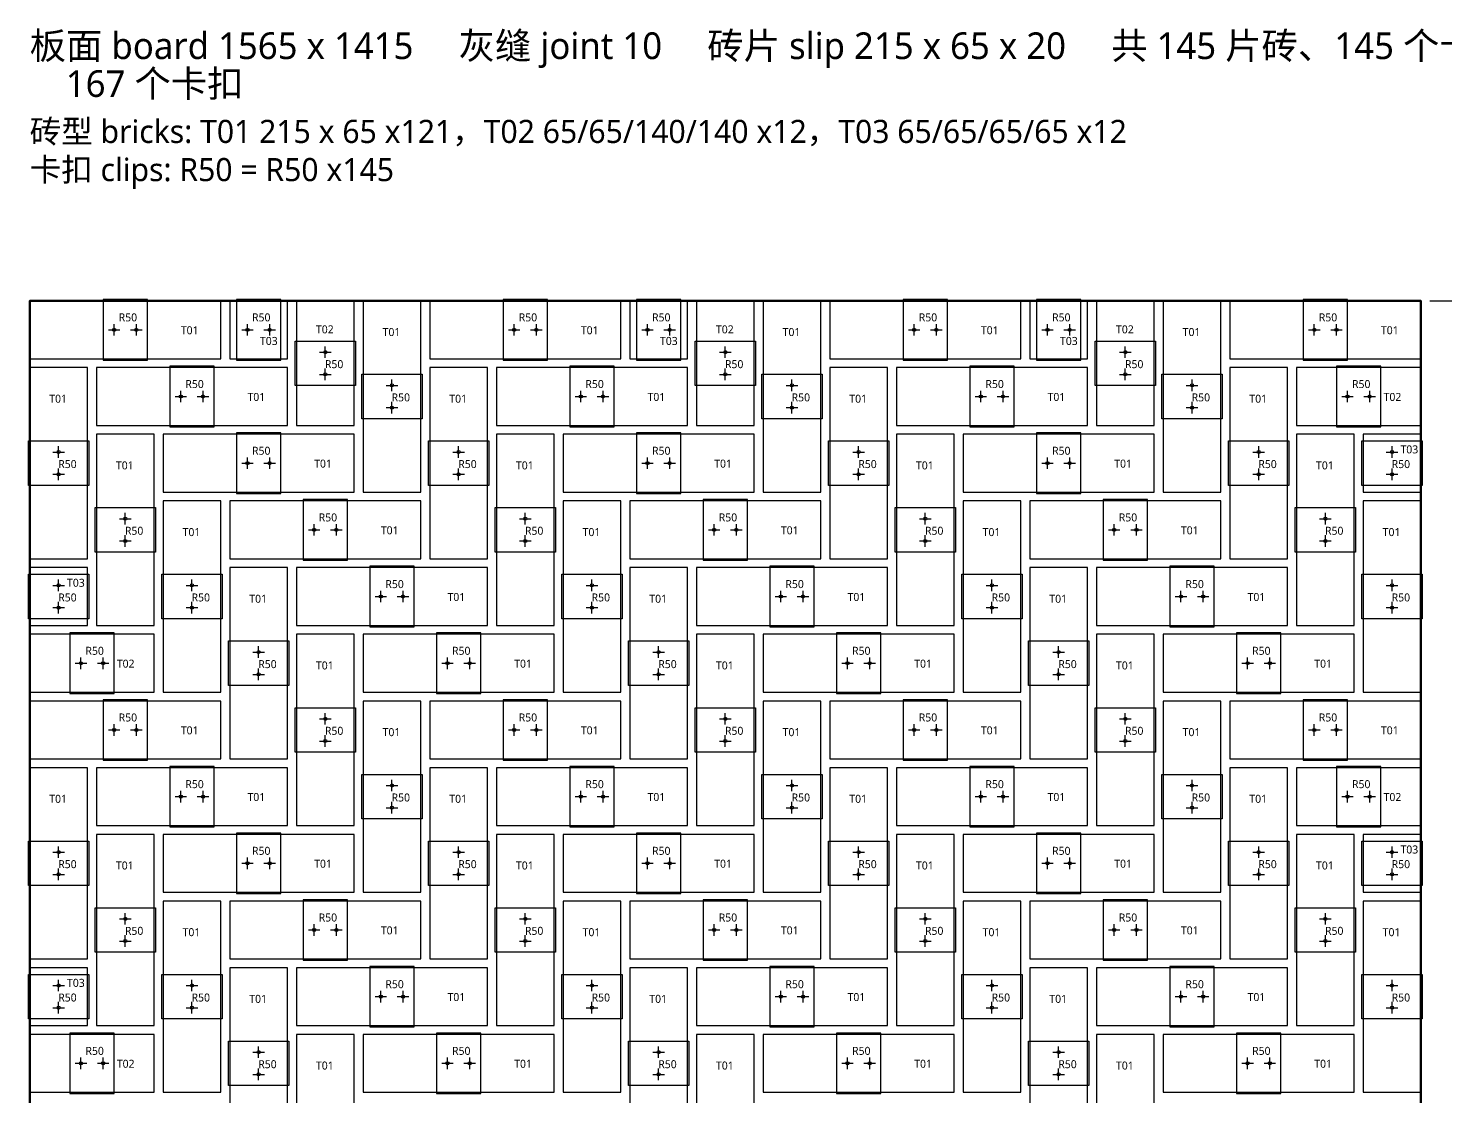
# Model space of a CAD drawing. Header units: millimetres. Extents: x -190 to 7814, y -8952 to 208.
# Drawn here: x 2571 to 4165, y -5620 to -4418 of the extents above; entities that cross this region are included whole.
import ezdxf
from ezdxf.enums import TextEntityAlignment as Align

# ---------------------------------------------------------------- set-up
doc = ezdxf.new("R2010")
doc.units = ezdxf.units.MM
for name, color, linetype in [('BOARD', 7, 'Continuous'), ('DIM', 8, 'Continuous'), ('P5_CLIP', 5, 'Continuous'), ('P5_HOLE', 1, 'Continuous'), ('P5_SLIP', 7, 'Continuous'), ('P5_TXT_B', 7, 'Continuous'), ('P5_TXT_C', 5, 'Continuous'), ('TITLE', 7, 'Continuous')]:
    doc.layers.add(name, color=color, linetype=linetype)
doc.styles.add('CN', font='msyh.ttc')
doc.dimstyles.new('MM', dxfattribs={"dimtxt": 34, "dimasz": 20, "dimexe": 12, "dimexo": 10, "dimgap": 8, "dimtad": 1, "dimdec": 1, "dimdsep": 46, "dimtxsty": 'CN', "dimcen": 2.5, "dimazin": 3, "dimtfac": 1, "dimtmove": 0, "dimatfit": 3})

msp = doc.modelspace()

# ---------------------------------------------------------------- linework, layer by layer
at = {"layer": 'BOARD', "lineweight": 50}
msp.add_lwpolyline([(2572.5, -6139.5), (4137.5, -6139.5), (4137.5, -4724.5), (2572.5, -4724.5)], close=True, dxfattribs=at)
at = {"layer": 'P5_CLIP'}
for points in [[(2655, -4791), (2705, -4791), (2705, -4723), (2655, -4723)], [(2805, -4791), (2855, -4791), (2855, -4723), (2805, -4723)], [(3105, -4791), (3155, -4791), (3155, -4723), (3105, -4723)], [(3255, -4791), (3305, -4791), (3305, -4723), (3255, -4723)], [(3555, -4791), (3605, -4791), (3605, -4723), (3555, -4723)], [(3705, -4791), (3755, -4791), (3755, -4723), (3705, -4723)], [(4005, -4791), (4055, -4791), (4055, -4723), (4005, -4723)], [(2871, -4819.62), (2871, -4769.62), (2939, -4769.62), (2939, -4819.62)], [(3321, -4819.62), (3321, -4769.62), (3389, -4769.62), (3389, -4819.62)], [(3771, -4819.62), (3771, -4769.62), (3839, -4769.62), (3839, -4819.62)], [(2730, -4866), (2780, -4866), (2780, -4798), (2730, -4798)], [(3180, -4866), (3230, -4866), (3230, -4798), (3180, -4798)], [(3630, -4866), (3680, -4866), (3680, -4798), (3630, -4798)], [(4042.38, -4866), (4092.38, -4866), (4092.38, -4798), (4042.38, -4798)], [(2946, -4857), (2946, -4807), (3014, -4807), (3014, -4857)], [(3396, -4857), (3396, -4807), (3464, -4807), (3464, -4857)], [(3846, -4857), (3846, -4807), (3914, -4807), (3914, -4857)], [(2805, -4941), (2855, -4941), (2855, -4873), (2805, -4873)], [(3255, -4941), (3305, -4941), (3305, -4873), (3255, -4873)], [(3705, -4941), (3755, -4941), (3755, -4873), (3705, -4873)], [(2571, -4932), (2571, -4882), (2639, -4882), (2639, -4932)], [(3021, -4932), (3021, -4882), (3089, -4882), (3089, -4932)], [(3471, -4932), (3471, -4882), (3539, -4882), (3539, -4932)], [(3921, -4932), (3921, -4882), (3989, -4882), (3989, -4932)], [(4071, -4932), (4071, -4882), (4139, -4882), (4139, -4932)], [(2646, -5007), (2646, -4957), (2714, -4957), (2714, -5007)], [(2880, -5016), (2930, -5016), (2930, -4948), (2880, -4948)], [(3096, -5007), (3096, -4957), (3164, -4957), (3164, -5007)], [(3330, -5016), (3380, -5016), (3380, -4948), (3330, -4948)], [(3546, -5007), (3546, -4957), (3614, -4957), (3614, -5007)], [(3780, -5016), (3830, -5016), (3830, -4948), (3780, -4948)], [(3996, -5007), (3996, -4957), (4064, -4957), (4064, -5007)], [(2571, -5082), (2571, -5032), (2639, -5032), (2639, -5082)], [(2721, -5082), (2721, -5032), (2789, -5032), (2789, -5082)], [(2955, -5091), (3005, -5091), (3005, -5023), (2955, -5023)], [(3171, -5082), (3171, -5032), (3239, -5032), (3239, -5082)], [(3405, -5091), (3455, -5091), (3455, -5023), (3405, -5023)], [(3621, -5082), (3621, -5032), (3689, -5032), (3689, -5082)], [(3855, -5091), (3905, -5091), (3905, -5023), (3855, -5023)], [(4071, -5082), (4071, -5032), (4139, -5032), (4139, -5082)], [(2617.62, -5166), (2667.62, -5166), (2667.62, -5098), (2617.62, -5098)], [(3030, -5166), (3080, -5166), (3080, -5098), (3030, -5098)], [(3480, -5166), (3530, -5166), (3530, -5098), (3480, -5098)], [(3930, -5166), (3980, -5166), (3980, -5098), (3930, -5098)], [(2796, -5157), (2796, -5107), (2864, -5107), (2864, -5157)], [(3246, -5157), (3246, -5107), (3314, -5107), (3314, -5157)], [(3696, -5157), (3696, -5107), (3764, -5107), (3764, -5157)], [(2655, -5241), (2705, -5241), (2705, -5173), (2655, -5173)], [(3105, -5241), (3155, -5241), (3155, -5173), (3105, -5173)], [(3555, -5241), (3605, -5241), (3605, -5173), (3555, -5173)], [(4005, -5241), (4055, -5241), (4055, -5173), (4005, -5173)], [(2871, -5232), (2871, -5182), (2939, -5182), (2939, -5232)], [(3321, -5232), (3321, -5182), (3389, -5182), (3389, -5232)], [(3771, -5232), (3771, -5182), (3839, -5182), (3839, -5232)], [(2730, -5316), (2780, -5316), (2780, -5248), (2730, -5248)], [(2946, -5307), (2946, -5257), (3014, -5257), (3014, -5307)], [(3180, -5316), (3230, -5316), (3230, -5248), (3180, -5248)], [(3396, -5307), (3396, -5257), (3464, -5257), (3464, -5307)], [(3630, -5316), (3680, -5316), (3680, -5248), (3630, -5248)], [(3846, -5307), (3846, -5257), (3914, -5257), (3914, -5307)], [(4042.38, -5316), (4092.38, -5316), (4092.38, -5248), (4042.38, -5248)], [(2805, -5391), (2855, -5391), (2855, -5323), (2805, -5323)], [(3255, -5391), (3305, -5391), (3305, -5323), (3255, -5323)], [(3705, -5391), (3755, -5391), (3755, -5323), (3705, -5323)], [(2571, -5382), (2571, -5332), (2639, -5332), (2639, -5382)], [(3021, -5382), (3021, -5332), (3089, -5332), (3089, -5382)], [(3471, -5382), (3471, -5332), (3539, -5332), (3539, -5382)], [(3921, -5382), (3921, -5332), (3989, -5332), (3989, -5382)], [(4071, -5382), (4071, -5332), (4139, -5332), (4139, -5382)], [(2880, -5466), (2930, -5466), (2930, -5398), (2880, -5398)], [(3330, -5466), (3380, -5466), (3380, -5398), (3330, -5398)], [(3780, -5466), (3830, -5466), (3830, -5398), (3780, -5398)], [(2646, -5457), (2646, -5407), (2714, -5407), (2714, -5457)], [(3096, -5457), (3096, -5407), (3164, -5407), (3164, -5457)], [(3546, -5457), (3546, -5407), (3614, -5407), (3614, -5457)], [(3996, -5457), (3996, -5407), (4064, -5407), (4064, -5457)], [(2571, -5532), (2571, -5482), (2639, -5482), (2639, -5532)], [(2721, -5532), (2721, -5482), (2789, -5482), (2789, -5532)], [(2955, -5541), (3005, -5541), (3005, -5473), (2955, -5473)], [(3171, -5532), (3171, -5482), (3239, -5482), (3239, -5532)], [(3405, -5541), (3455, -5541), (3455, -5473), (3405, -5473)], [(3621, -5532), (3621, -5482), (3689, -5482), (3689, -5532)], [(3855, -5541), (3905, -5541), (3905, -5473), (3855, -5473)], [(4071, -5532), (4071, -5482), (4139, -5482), (4139, -5532)], [(2617.62, -5616), (2667.62, -5616), (2667.62, -5548), (2617.62, -5548)], [(3030, -5616), (3080, -5616), (3080, -5548), (3030, -5548)], [(3480, -5616), (3530, -5616), (3530, -5548), (3480, -5548)], [(3930, -5616), (3980, -5616), (3980, -5548), (3930, -5548)], [(2796, -5607), (2796, -5557), (2864, -5557), (2864, -5607)], [(3246, -5607), (3246, -5557), (3314, -5557), (3314, -5607)], [(3696, -5607), (3696, -5557), (3764, -5557), (3764, -5607)]]:
    msp.add_lwpolyline(points, close=True, dxfattribs=at)
at = {"layer": 'P5_HOLE'}
for p, q in [((2667.5, -4763.5), (2667.5, -4750.5)), ((2692.5, -4763.5), (2692.5, -4750.5)), ((2817.5, -4763.5), (2817.5, -4750.5)), ((2842.5, -4763.5), (2842.5, -4750.5)), ((3117.5, -4763.5), (3117.5, -4750.5)), ((3142.5, -4763.5), (3142.5, -4750.5)), ((3267.5, -4763.5), (3267.5, -4750.5)), ((3292.5, -4763.5), (3292.5, -4750.5)), ((3567.5, -4763.5), (3567.5, -4750.5)), ((3592.5, -4763.5), (3592.5, -4750.5)), ((3717.5, -4763.5), (3717.5, -4750.5)), ((3742.5, -4763.5), (3742.5, -4750.5)), ((4017.5, -4763.5), (4017.5, -4750.5)), ((4042.5, -4763.5), (4042.5, -4750.5)), ((2661, -4757), (2674, -4757)), ((2686, -4757), (2699, -4757)), ((2811, -4757), (2824, -4757)), ((2836, -4757), (2849, -4757)), ((3111, -4757), (3124, -4757)), ((3136, -4757), (3149, -4757)), ((3261, -4757), (3274, -4757)), ((3286, -4757), (3299, -4757)), ((3561, -4757), (3574, -4757)), ((3586, -4757), (3599, -4757)), ((3711, -4757), (3724, -4757)), ((3736, -4757), (3749, -4757)), ((4011, -4757), (4024, -4757)), ((4036, -4757), (4049, -4757)), ((2898.5, -4782.12), (2911.5, -4782.12)), ((2905, -4788.62), (2905, -4775.62)), ((3348.5, -4782.12), (3361.5, -4782.12)), ((3355, -4788.62), (3355, -4775.62)), ((3798.5, -4782.12), (3811.5, -4782.12)), ((3805, -4788.62), (3805, -4775.62)), ((2898.5, -4807.12), (2911.5, -4807.12)), ((2905, -4813.62), (2905, -4800.62)), ((2980, -4826), (2980, -4813)), ((3348.5, -4807.12), (3361.5, -4807.12)), ((3355, -4813.62), (3355, -4800.62)), ((3430, -4826), (3430, -4813)), ((3798.5, -4807.12), (3811.5, -4807.12)), ((3805, -4813.62), (3805, -4800.62)), ((3880, -4826), (3880, -4813)), ((2742.5, -4838.5), (2742.5, -4825.5)), ((2767.5, -4838.5), (2767.5, -4825.5)), ((2973.5, -4819.5), (2986.5, -4819.5)), ((3192.5, -4838.5), (3192.5, -4825.5)), ((3217.5, -4838.5), (3217.5, -4825.5)), ((3423.5, -4819.5), (3436.5, -4819.5)), ((3642.5, -4838.5), (3642.5, -4825.5)), ((3667.5, -4838.5), (3667.5, -4825.5)), ((3873.5, -4819.5), (3886.5, -4819.5)), ((4054.88, -4838.5), (4054.88, -4825.5)), ((4079.88, -4838.5), (4079.88, -4825.5)), ((2736, -4832), (2749, -4832)), ((2761, -4832), (2774, -4832)), ((2973.5, -4844.5), (2986.5, -4844.5)), ((2980, -4851), (2980, -4838)), ((3186, -4832), (3199, -4832)), ((3211, -4832), (3224, -4832)), ((3423.5, -4844.5), (3436.5, -4844.5)), ((3430, -4851), (3430, -4838)), ((3636, -4832), (3649, -4832)), ((3661, -4832), (3674, -4832)), ((3873.5, -4844.5), (3886.5, -4844.5)), ((3880, -4851), (3880, -4838)), ((4048.38, -4832), (4061.38, -4832)), ((4073.38, -4832), (4086.38, -4832)), ((2598.5, -4894.5), (2611.5, -4894.5)), ((2605, -4901), (2605, -4888)), ((3048.5, -4894.5), (3061.5, -4894.5)), ((3055, -4901), (3055, -4888)), ((3498.5, -4894.5), (3511.5, -4894.5)), ((3505, -4901), (3505, -4888)), ((3948.5, -4894.5), (3961.5, -4894.5)), ((3955, -4901), (3955, -4888)), ((4098.5, -4894.5), (4111.5, -4894.5)), ((4105, -4901), (4105, -4888)), ((2811, -4907), (2824, -4907)), ((2817.5, -4913.5), (2817.5, -4900.5)), ((2836, -4907), (2849, -4907)), ((2842.5, -4913.5), (2842.5, -4900.5)), ((3261, -4907), (3274, -4907)), ((3267.5, -4913.5), (3267.5, -4900.5)), ((3286, -4907), (3299, -4907)), ((3292.5, -4913.5), (3292.5, -4900.5)), ((3711, -4907), (3724, -4907)), ((3717.5, -4913.5), (3717.5, -4900.5)), ((3736, -4907), (3749, -4907)), ((3742.5, -4913.5), (3742.5, -4900.5)), ((2598.5, -4919.5), (2611.5, -4919.5)), ((2605, -4926), (2605, -4913)), ((3048.5, -4919.5), (3061.5, -4919.5)), ((3055, -4926), (3055, -4913)), ((3498.5, -4919.5), (3511.5, -4919.5)), ((3505, -4926), (3505, -4913)), ((3948.5, -4919.5), (3961.5, -4919.5)), ((3955, -4926), (3955, -4913)), ((4098.5, -4919.5), (4111.5, -4919.5)), ((4105, -4926), (4105, -4913)), ((2673.5, -4969.5), (2686.5, -4969.5)), ((2680, -4976), (2680, -4963)), ((3123.5, -4969.5), (3136.5, -4969.5)), ((3130, -4976), (3130, -4963)), ((3573.5, -4969.5), (3586.5, -4969.5)), ((3580, -4976), (3580, -4963)), ((4023.5, -4969.5), (4036.5, -4969.5)), ((4030, -4976), (4030, -4963)), ((2680, -5001), (2680, -4988)), ((2886, -4982), (2899, -4982)), ((2892.5, -4988.5), (2892.5, -4975.5)), ((2911, -4982), (2924, -4982)), ((2917.5, -4988.5), (2917.5, -4975.5)), ((3130, -5001), (3130, -4988)), ((3336, -4982), (3349, -4982)), ((3342.5, -4988.5), (3342.5, -4975.5)), ((3361, -4982), (3374, -4982)), ((3367.5, -4988.5), (3367.5, -4975.5)), ((3580, -5001), (3580, -4988)), ((3786, -4982), (3799, -4982)), ((3792.5, -4988.5), (3792.5, -4975.5)), ((3811, -4982), (3824, -4982)), ((3817.5, -4988.5), (3817.5, -4975.5)), ((4030, -5001), (4030, -4988)), ((2673.5, -4994.5), (2686.5, -4994.5)), ((3123.5, -4994.5), (3136.5, -4994.5)), ((3573.5, -4994.5), (3586.5, -4994.5)), ((4023.5, -4994.5), (4036.5, -4994.5)), ((2605, -5051), (2605, -5038)), ((2755, -5051), (2755, -5038)), ((3205, -5051), (3205, -5038)), ((3655, -5051), (3655, -5038)), ((4105, -5051), (4105, -5038)), ((2598.5, -5044.5), (2611.5, -5044.5)), ((2748.5, -5044.5), (2761.5, -5044.5)), ((2967.5, -5063.5), (2967.5, -5050.5)), ((2992.5, -5063.5), (2992.5, -5050.5)), ((3198.5, -5044.5), (3211.5, -5044.5)), ((3417.5, -5063.5), (3417.5, -5050.5)), ((3442.5, -5063.5), (3442.5, -5050.5)), ((3648.5, -5044.5), (3661.5, -5044.5)), ((3867.5, -5063.5), (3867.5, -5050.5)), ((3892.5, -5063.5), (3892.5, -5050.5)), ((4098.5, -5044.5), (4111.5, -5044.5)), ((2598.5, -5069.5), (2611.5, -5069.5)), ((2605, -5076), (2605, -5063)), ((2748.5, -5069.5), (2761.5, -5069.5)), ((2755, -5076), (2755, -5063)), ((2961, -5057), (2974, -5057)), ((2986, -5057), (2999, -5057)), ((3198.5, -5069.5), (3211.5, -5069.5)), ((3205, -5076), (3205, -5063)), ((3411, -5057), (3424, -5057)), ((3436, -5057), (3449, -5057)), ((3648.5, -5069.5), (3661.5, -5069.5)), ((3655, -5076), (3655, -5063)), ((3861, -5057), (3874, -5057)), ((3886, -5057), (3899, -5057)), ((4098.5, -5069.5), (4111.5, -5069.5)), ((4105, -5076), (4105, -5063)), ((2830, -5126), (2830, -5113)), ((3280, -5126), (3280, -5113)), ((3730, -5126), (3730, -5113)), ((2623.62, -5132), (2636.62, -5132)), ((2630.12, -5138.5), (2630.12, -5125.5)), ((2648.62, -5132), (2661.62, -5132)), ((2655.12, -5138.5), (2655.12, -5125.5)), ((2823.5, -5119.5), (2836.5, -5119.5)), ((3036, -5132), (3049, -5132)), ((3042.5, -5138.5), (3042.5, -5125.5)), ((3061, -5132), (3074, -5132)), ((3067.5, -5138.5), (3067.5, -5125.5)), ((3273.5, -5119.5), (3286.5, -5119.5)), ((3486, -5132), (3499, -5132)), ((3492.5, -5138.5), (3492.5, -5125.5)), ((3511, -5132), (3524, -5132)), ((3517.5, -5138.5), (3517.5, -5125.5)), ((3723.5, -5119.5), (3736.5, -5119.5)), ((3936, -5132), (3949, -5132)), ((3942.5, -5138.5), (3942.5, -5125.5)), ((3961, -5132), (3974, -5132)), ((3967.5, -5138.5), (3967.5, -5125.5)), ((2823.5, -5144.5), (2836.5, -5144.5)), ((2830, -5151), (2830, -5138)), ((3273.5, -5144.5), (3286.5, -5144.5)), ((3280, -5151), (3280, -5138)), ((3723.5, -5144.5), (3736.5, -5144.5)), ((3730, -5151), (3730, -5138)), ((2898.5, -5194.5), (2911.5, -5194.5)), ((2905, -5201), (2905, -5188)), ((3348.5, -5194.5), (3361.5, -5194.5)), ((3355, -5201), (3355, -5188)), ((3798.5, -5194.5), (3811.5, -5194.5)), ((3805, -5201), (3805, -5188)), ((2661, -5207), (2674, -5207)), ((2667.5, -5213.5), (2667.5, -5200.5)), ((2686, -5207), (2699, -5207)), ((2692.5, -5213.5), (2692.5, -5200.5)), ((2905, -5226), (2905, -5213)), ((3111, -5207), (3124, -5207)), ((3117.5, -5213.5), (3117.5, -5200.5)), ((3136, -5207), (3149, -5207)), ((3142.5, -5213.5), (3142.5, -5200.5)), ((3355, -5226), (3355, -5213)), ((3561, -5207), (3574, -5207)), ((3567.5, -5213.5), (3567.5, -5200.5)), ((3586, -5207), (3599, -5207)), ((3592.5, -5213.5), (3592.5, -5200.5)), ((3805, -5226), (3805, -5213)), ((4011, -5207), (4024, -5207)), ((4017.5, -5213.5), (4017.5, -5200.5)), ((4036, -5207), (4049, -5207)), ((4042.5, -5213.5), (4042.5, -5200.5)), ((2898.5, -5219.5), (2911.5, -5219.5)), ((3348.5, -5219.5), (3361.5, -5219.5)), ((3798.5, -5219.5), (3811.5, -5219.5)), ((2742.5, -5288.5), (2742.5, -5275.5)), ((2767.5, -5288.5), (2767.5, -5275.5)), ((2973.5, -5269.5), (2986.5, -5269.5)), ((2980, -5276), (2980, -5263)), ((3192.5, -5288.5), (3192.5, -5275.5)), ((3217.5, -5288.5), (3217.5, -5275.5)), ((3423.5, -5269.5), (3436.5, -5269.5)), ((3430, -5276), (3430, -5263)), ((3642.5, -5288.5), (3642.5, -5275.5)), ((3667.5, -5288.5), (3667.5, -5275.5)), ((3873.5, -5269.5), (3886.5, -5269.5)), ((3880, -5276), (3880, -5263)), ((4054.88, -5288.5), (4054.88, -5275.5)), ((4079.88, -5288.5), (4079.88, -5275.5)), ((2736, -5282), (2749, -5282)), ((2761, -5282), (2774, -5282)), ((2980, -5301), (2980, -5288)), ((3186, -5282), (3199, -5282)), ((3211, -5282), (3224, -5282)), ((3430, -5301), (3430, -5288)), ((3636, -5282), (3649, -5282)), ((3661, -5282), (3674, -5282)), ((3880, -5301), (3880, -5288)), ((4048.38, -5282), (4061.38, -5282)), ((4073.38, -5282), (4086.38, -5282)), ((2973.5, -5294.5), (2986.5, -5294.5)), ((3423.5, -5294.5), (3436.5, -5294.5)), ((3873.5, -5294.5), (3886.5, -5294.5)), ((2605, -5351), (2605, -5338)), ((3055, -5351), (3055, -5338)), ((3505, -5351), (3505, -5338)), ((3955, -5351), (3955, -5338)), ((4105, -5351), (4105, -5338)), ((2598.5, -5344.5), (2611.5, -5344.5)), ((2817.5, -5363.5), (2817.5, -5350.5)), ((2842.5, -5363.5), (2842.5, -5350.5)), ((3048.5, -5344.5), (3061.5, -5344.5)), ((3267.5, -5363.5), (3267.5, -5350.5)), ((3292.5, -5363.5), (3292.5, -5350.5)), ((3498.5, -5344.5), (3511.5, -5344.5)), ((3717.5, -5363.5), (3717.5, -5350.5)), ((3742.5, -5363.5), (3742.5, -5350.5)), ((3948.5, -5344.5), (3961.5, -5344.5)), ((4098.5, -5344.5), (4111.5, -5344.5)), ((2598.5, -5369.5), (2611.5, -5369.5)), ((2605, -5376), (2605, -5363)), ((2811, -5357), (2824, -5357)), ((2836, -5357), (2849, -5357)), ((3048.5, -5369.5), (3061.5, -5369.5)), ((3055, -5376), (3055, -5363)), ((3261, -5357), (3274, -5357)), ((3286, -5357), (3299, -5357)), ((3498.5, -5369.5), (3511.5, -5369.5)), ((3505, -5376), (3505, -5363)), ((3711, -5357), (3724, -5357)), ((3736, -5357), (3749, -5357)), ((3948.5, -5369.5), (3961.5, -5369.5)), ((3955, -5376), (3955, -5363)), ((4098.5, -5369.5), (4111.5, -5369.5)), ((4105, -5376), (4105, -5363)), ((2673.5, -5419.5), (2686.5, -5419.5)), ((2680, -5426), (2680, -5413)), ((3123.5, -5419.5), (3136.5, -5419.5)), ((3130, -5426), (3130, -5413)), ((3573.5, -5419.5), (3586.5, -5419.5)), ((3580, -5426), (3580, -5413)), ((4023.5, -5419.5), (4036.5, -5419.5)), ((4030, -5426), (4030, -5413)), ((2886, -5432), (2899, -5432)), ((2892.5, -5438.5), (2892.5, -5425.5)), ((2911, -5432), (2924, -5432)), ((2917.5, -5438.5), (2917.5, -5425.5)), ((3336, -5432), (3349, -5432)), ((3342.5, -5438.5), (3342.5, -5425.5)), ((3361, -5432), (3374, -5432)), ((3367.5, -5438.5), (3367.5, -5425.5)), ((3786, -5432), (3799, -5432)), ((3792.5, -5438.5), (3792.5, -5425.5)), ((3811, -5432), (3824, -5432)), ((3817.5, -5438.5), (3817.5, -5425.5)), ((2673.5, -5444.5), (2686.5, -5444.5)), ((2680, -5451), (2680, -5438)), ((3123.5, -5444.5), (3136.5, -5444.5)), ((3130, -5451), (3130, -5438)), ((3573.5, -5444.5), (3586.5, -5444.5)), ((3580, -5451), (3580, -5438)), ((4023.5, -5444.5), (4036.5, -5444.5)), ((4030, -5451), (4030, -5438)), ((2598.5, -5494.5), (2611.5, -5494.5)), ((2605, -5501), (2605, -5488)), ((2748.5, -5494.5), (2761.5, -5494.5)), ((2755, -5501), (2755, -5488)), ((3198.5, -5494.5), (3211.5, -5494.5)), ((3205, -5501), (3205, -5488)), ((3648.5, -5494.5), (3661.5, -5494.5)), ((3655, -5501), (3655, -5488)), ((4098.5, -5494.5), (4111.5, -5494.5)), ((4105, -5501), (4105, -5488)), ((2605, -5526), (2605, -5513)), ((2755, -5526), (2755, -5513)), ((2961, -5507), (2974, -5507)), ((2967.5, -5513.5), (2967.5, -5500.5)), ((2986, -5507), (2999, -5507)), ((2992.5, -5513.5), (2992.5, -5500.5)), ((3205, -5526), (3205, -5513)), ((3411, -5507), (3424, -5507)), ((3417.5, -5513.5), (3417.5, -5500.5)), ((3436, -5507), (3449, -5507)), ((3442.5, -5513.5), (3442.5, -5500.5)), ((3655, -5526), (3655, -5513)), ((3861, -5507), (3874, -5507)), ((3867.5, -5513.5), (3867.5, -5500.5)), ((3886, -5507), (3899, -5507)), ((3892.5, -5513.5), (3892.5, -5500.5)), ((4105, -5526), (4105, -5513)), ((2598.5, -5519.5), (2611.5, -5519.5)), ((2748.5, -5519.5), (2761.5, -5519.5)), ((3198.5, -5519.5), (3211.5, -5519.5)), ((3648.5, -5519.5), (3661.5, -5519.5)), ((4098.5, -5519.5), (4111.5, -5519.5)), ((2830, -5576), (2830, -5563)), ((3280, -5576), (3280, -5563)), ((3730, -5576), (3730, -5563)), ((2630.12, -5588.5), (2630.12, -5575.5)), ((2655.12, -5588.5), (2655.12, -5575.5)), ((2823.5, -5569.5), (2836.5, -5569.5)), ((3042.5, -5588.5), (3042.5, -5575.5)), ((3067.5, -5588.5), (3067.5, -5575.5)), ((3273.5, -5569.5), (3286.5, -5569.5)), ((3492.5, -5588.5), (3492.5, -5575.5)), ((3517.5, -5588.5), (3517.5, -5575.5)), ((3723.5, -5569.5), (3736.5, -5569.5)), ((3942.5, -5588.5), (3942.5, -5575.5)), ((3967.5, -5588.5), (3967.5, -5575.5)), ((2623.62, -5582), (2636.62, -5582)), ((2648.62, -5582), (2661.62, -5582)), ((2823.5, -5594.5), (2836.5, -5594.5)), ((2830, -5601), (2830, -5588)), ((3036, -5582), (3049, -5582)), ((3061, -5582), (3074, -5582)), ((3273.5, -5594.5), (3286.5, -5594.5)), ((3280, -5601), (3280, -5588)), ((3486, -5582), (3499, -5582)), ((3511, -5582), (3524, -5582)), ((3723.5, -5594.5), (3736.5, -5594.5)), ((3730, -5601), (3730, -5588)), ((3936, -5582), (3949, -5582)), ((3961, -5582), (3974, -5582))]:
    msp.add_line(p, q, dxfattribs=at)
for centre in [(2667.5, -4757), (2692.5, -4757), (2817.5, -4757), (2842.5, -4757), (3117.5, -4757), (3142.5, -4757), (3267.5, -4757), (3292.5, -4757), (3567.5, -4757), (3592.5, -4757), (3717.5, -4757), (3742.5, -4757), (4017.5, -4757), (4042.5, -4757), (2905, -4782.12), (3355, -4782.12), (3805, -4782.12), (2905, -4807.12), (3355, -4807.12), (3805, -4807.12), (2742.5, -4832), (2767.5, -4832), (2980, -4819.5), (3192.5, -4832), (3217.5, -4832), (3430, -4819.5), (3642.5, -4832), (3667.5, -4832), (3880, -4819.5), (4054.88, -4832), (4079.88, -4832), (2980, -4844.5), (3430, -4844.5), (3880, -4844.5), (2605, -4894.5), (3055, -4894.5), (3505, -4894.5), (3955, -4894.5), (4105, -4894.5), (2817.5, -4907), (2842.5, -4907), (3267.5, -4907), (3292.5, -4907), (3717.5, -4907), (3742.5, -4907), (2605, -4919.5), (3055, -4919.5), (3505, -4919.5), (3955, -4919.5), (4105, -4919.5), (2680, -4969.5), (3130, -4969.5), (3580, -4969.5), (4030, -4969.5), (2892.5, -4982), (2917.5, -4982), (3342.5, -4982), (3367.5, -4982), (3792.5, -4982), (3817.5, -4982), (2680, -4994.5), (3130, -4994.5), (3580, -4994.5), (4030, -4994.5), (2605, -5044.5), (2755, -5044.5), (3205, -5044.5), (3655, -5044.5), (4105, -5044.5), (2605, -5069.5), (2755, -5069.5), (2967.5, -5057), (2992.5, -5057), (3205, -5069.5), (3417.5, -5057), (3442.5, -5057), (3655, -5069.5), (3867.5, -5057), (3892.5, -5057), (4105, -5069.5), (2830, -5119.5), (3280, -5119.5), (3730, -5119.5), (2630.12, -5132), (2655.12, -5132), (3042.5, -5132), (3067.5, -5132), (3492.5, -5132), (3517.5, -5132), (3942.5, -5132), (3967.5, -5132), (2830, -5144.5), (3280, -5144.5), (3730, -5144.5), (2905, -5194.5), (3355, -5194.5), (3805, -5194.5), (2667.5, -5207), (2692.5, -5207), (3117.5, -5207), (3142.5, -5207), (3567.5, -5207), (3592.5, -5207), (4017.5, -5207), (4042.5, -5207), (2905, -5219.5), (3355, -5219.5), (3805, -5219.5), (2980, -5269.5), (3430, -5269.5), (3880, -5269.5), (2742.5, -5282), (2767.5, -5282), (2980, -5294.5), (3192.5, -5282), (3217.5, -5282), (3430, -5294.5), (3642.5, -5282), (3667.5, -5282), (3880, -5294.5), (4054.88, -5282), (4079.88, -5282), (2605, -5344.5), (2817.5, -5357), (2842.5, -5357), (3055, -5344.5), (3267.5, -5357), (3292.5, -5357), (3505, -5344.5), (3717.5, -5357), (3742.5, -5357), (3955, -5344.5), (4105, -5344.5), (2605, -5369.5), (3055, -5369.5), (3505, -5369.5), (3955, -5369.5), (4105, -5369.5), (2680, -5419.5), (3130, -5419.5), (3580, -5419.5), (4030, -5419.5), (2892.5, -5432), (2917.5, -5432), (3342.5, -5432), (3367.5, -5432), (3792.5, -5432), (3817.5, -5432), (2680, -5444.5), (3130, -5444.5), (3580, -5444.5), (4030, -5444.5), (2605, -5494.5), (2755, -5494.5), (3205, -5494.5), (3655, -5494.5), (4105, -5494.5), (2967.5, -5507), (2992.5, -5507), (3417.5, -5507), (3442.5, -5507), (3867.5, -5507), (3892.5, -5507), (2605, -5519.5), (2755, -5519.5), (3205, -5519.5), (3655, -5519.5), (4105, -5519.5), (2830, -5569.5), (3280, -5569.5), (3730, -5569.5), (2630.12, -5582), (2655.12, -5582), (2830, -5594.5), (3042.5, -5582), (3067.5, -5582), (3280, -5594.5), (3492.5, -5582), (3517.5, -5582), (3730, -5594.5), (3942.5, -5582), (3967.5, -5582)]:
    msp.add_circle(centre, 1.75, dxfattribs=at)
at = {"layer": 'P5_SLIP'}
for points in [[(2572.5, -4789.5), (2787.5, -4789.5), (2787.5, -4724.5), (2572.5, -4724.5)], [(2797.5, -4724.5), (2797.5, -4789.5), (2862.5, -4789.5), (2862.5, -4724.5)], [(2872.5, -4724.5), (2872.5, -4864.5), (2937.5, -4864.5), (2937.5, -4724.5)], [(2947.5, -4939.5), (3012.5, -4939.5), (3012.5, -4724.5), (2947.5, -4724.5)], [(3022.5, -4789.5), (3237.5, -4789.5), (3237.5, -4724.5), (3022.5, -4724.5)], [(3247.5, -4724.5), (3247.5, -4789.5), (3312.5, -4789.5), (3312.5, -4724.5)], [(3322.5, -4724.5), (3322.5, -4864.5), (3387.5, -4864.5), (3387.5, -4724.5)], [(3397.5, -4939.5), (3462.5, -4939.5), (3462.5, -4724.5), (3397.5, -4724.5)], [(3472.5, -4789.5), (3687.5, -4789.5), (3687.5, -4724.5), (3472.5, -4724.5)], [(3697.5, -4724.5), (3697.5, -4789.5), (3762.5, -4789.5), (3762.5, -4724.5)], [(3772.5, -4724.5), (3772.5, -4864.5), (3837.5, -4864.5), (3837.5, -4724.5)], [(3847.5, -4939.5), (3912.5, -4939.5), (3912.5, -4724.5), (3847.5, -4724.5)], [(3922.5, -4789.5), (4137.5, -4789.5), (4137.5, -4724.5), (3922.5, -4724.5)], [(2572.5, -5014.5), (2637.5, -5014.5), (2637.5, -4799.5), (2572.5, -4799.5)], [(2647.5, -4864.5), (2862.5, -4864.5), (2862.5, -4799.5), (2647.5, -4799.5)], [(3022.5, -5014.5), (3087.5, -5014.5), (3087.5, -4799.5), (3022.5, -4799.5)], [(3097.5, -4864.5), (3312.5, -4864.5), (3312.5, -4799.5), (3097.5, -4799.5)], [(3472.5, -5014.5), (3537.5, -5014.5), (3537.5, -4799.5), (3472.5, -4799.5)], [(3547.5, -4864.5), (3762.5, -4864.5), (3762.5, -4799.5), (3547.5, -4799.5)], [(3922.5, -5014.5), (3987.5, -5014.5), (3987.5, -4799.5), (3922.5, -4799.5)], [(3997.5, -4864.5), (4137.5, -4864.5), (4137.5, -4799.5), (3997.5, -4799.5)], [(2647.5, -5089.5), (2712.5, -5089.5), (2712.5, -4874.5), (2647.5, -4874.5)], [(2722.5, -4939.5), (2937.5, -4939.5), (2937.5, -4874.5), (2722.5, -4874.5)], [(3097.5, -5089.5), (3162.5, -5089.5), (3162.5, -4874.5), (3097.5, -4874.5)], [(3172.5, -4939.5), (3387.5, -4939.5), (3387.5, -4874.5), (3172.5, -4874.5)], [(3547.5, -5089.5), (3612.5, -5089.5), (3612.5, -4874.5), (3547.5, -4874.5)], [(3622.5, -4939.5), (3837.5, -4939.5), (3837.5, -4874.5), (3622.5, -4874.5)], [(3997.5, -5089.5), (4062.5, -5089.5), (4062.5, -4874.5), (3997.5, -4874.5)], [(4072.5, -4939.5), (4137.5, -4939.5), (4137.5, -4874.5), (4072.5, -4874.5)], [(2722.5, -5164.5), (2787.5, -5164.5), (2787.5, -4949.5), (2722.5, -4949.5)], [(2797.5, -5014.5), (3012.5, -5014.5), (3012.5, -4949.5), (2797.5, -4949.5)], [(3172.5, -5164.5), (3237.5, -5164.5), (3237.5, -4949.5), (3172.5, -4949.5)], [(3247.5, -5014.5), (3462.5, -5014.5), (3462.5, -4949.5), (3247.5, -4949.5)], [(3622.5, -5164.5), (3687.5, -5164.5), (3687.5, -4949.5), (3622.5, -4949.5)], [(3697.5, -5014.5), (3912.5, -5014.5), (3912.5, -4949.5), (3697.5, -4949.5)], [(4072.5, -5164.5), (4137.5, -5164.5), (4137.5, -4949.5), (4072.5, -4949.5)], [(2572.5, -5089.5), (2637.5, -5089.5), (2637.5, -5024.5), (2572.5, -5024.5)], [(2797.5, -5239.5), (2862.5, -5239.5), (2862.5, -5024.5), (2797.5, -5024.5)], [(2872.5, -5089.5), (3087.5, -5089.5), (3087.5, -5024.5), (2872.5, -5024.5)], [(3247.5, -5239.5), (3312.5, -5239.5), (3312.5, -5024.5), (3247.5, -5024.5)], [(3322.5, -5089.5), (3537.5, -5089.5), (3537.5, -5024.5), (3322.5, -5024.5)], [(3697.5, -5239.5), (3762.5, -5239.5), (3762.5, -5024.5), (3697.5, -5024.5)], [(3772.5, -5089.5), (3987.5, -5089.5), (3987.5, -5024.5), (3772.5, -5024.5)], [(2572.5, -5164.5), (2712.5, -5164.5), (2712.5, -5099.5), (2572.5, -5099.5)], [(2872.5, -5314.5), (2937.5, -5314.5), (2937.5, -5099.5), (2872.5, -5099.5)], [(2947.5, -5164.5), (3162.5, -5164.5), (3162.5, -5099.5), (2947.5, -5099.5)], [(3322.5, -5314.5), (3387.5, -5314.5), (3387.5, -5099.5), (3322.5, -5099.5)], [(3397.5, -5164.5), (3612.5, -5164.5), (3612.5, -5099.5), (3397.5, -5099.5)], [(3772.5, -5314.5), (3837.5, -5314.5), (3837.5, -5099.5), (3772.5, -5099.5)], [(3847.5, -5164.5), (4062.5, -5164.5), (4062.5, -5099.5), (3847.5, -5099.5)], [(2572.5, -5239.5), (2787.5, -5239.5), (2787.5, -5174.5), (2572.5, -5174.5)], [(2947.5, -5389.5), (3012.5, -5389.5), (3012.5, -5174.5), (2947.5, -5174.5)], [(3022.5, -5239.5), (3237.5, -5239.5), (3237.5, -5174.5), (3022.5, -5174.5)], [(3397.5, -5389.5), (3462.5, -5389.5), (3462.5, -5174.5), (3397.5, -5174.5)], [(3472.5, -5239.5), (3687.5, -5239.5), (3687.5, -5174.5), (3472.5, -5174.5)], [(3847.5, -5389.5), (3912.5, -5389.5), (3912.5, -5174.5), (3847.5, -5174.5)], [(3922.5, -5239.5), (4137.5, -5239.5), (4137.5, -5174.5), (3922.5, -5174.5)], [(2572.5, -5464.5), (2637.5, -5464.5), (2637.5, -5249.5), (2572.5, -5249.5)], [(2647.5, -5314.5), (2862.5, -5314.5), (2862.5, -5249.5), (2647.5, -5249.5)], [(3022.5, -5464.5), (3087.5, -5464.5), (3087.5, -5249.5), (3022.5, -5249.5)], [(3097.5, -5314.5), (3312.5, -5314.5), (3312.5, -5249.5), (3097.5, -5249.5)], [(3472.5, -5464.5), (3537.5, -5464.5), (3537.5, -5249.5), (3472.5, -5249.5)], [(3547.5, -5314.5), (3762.5, -5314.5), (3762.5, -5249.5), (3547.5, -5249.5)], [(3922.5, -5464.5), (3987.5, -5464.5), (3987.5, -5249.5), (3922.5, -5249.5)], [(3997.5, -5314.5), (4137.5, -5314.5), (4137.5, -5249.5), (3997.5, -5249.5)], [(2647.5, -5539.5), (2712.5, -5539.5), (2712.5, -5324.5), (2647.5, -5324.5)], [(2722.5, -5389.5), (2937.5, -5389.5), (2937.5, -5324.5), (2722.5, -5324.5)], [(3097.5, -5539.5), (3162.5, -5539.5), (3162.5, -5324.5), (3097.5, -5324.5)], [(3172.5, -5389.5), (3387.5, -5389.5), (3387.5, -5324.5), (3172.5, -5324.5)], [(3547.5, -5539.5), (3612.5, -5539.5), (3612.5, -5324.5), (3547.5, -5324.5)], [(3622.5, -5389.5), (3837.5, -5389.5), (3837.5, -5324.5), (3622.5, -5324.5)], [(3997.5, -5539.5), (4062.5, -5539.5), (4062.5, -5324.5), (3997.5, -5324.5)], [(4072.5, -5389.5), (4137.5, -5389.5), (4137.5, -5324.5), (4072.5, -5324.5)], [(2722.5, -5614.5), (2787.5, -5614.5), (2787.5, -5399.5), (2722.5, -5399.5)], [(2797.5, -5464.5), (3012.5, -5464.5), (3012.5, -5399.5), (2797.5, -5399.5)], [(3172.5, -5614.5), (3237.5, -5614.5), (3237.5, -5399.5), (3172.5, -5399.5)], [(3247.5, -5464.5), (3462.5, -5464.5), (3462.5, -5399.5), (3247.5, -5399.5)], [(3622.5, -5614.5), (3687.5, -5614.5), (3687.5, -5399.5), (3622.5, -5399.5)], [(3697.5, -5464.5), (3912.5, -5464.5), (3912.5, -5399.5), (3697.5, -5399.5)], [(4072.5, -5614.5), (4137.5, -5614.5), (4137.5, -5399.5), (4072.5, -5399.5)], [(2572.5, -5539.5), (2637.5, -5539.5), (2637.5, -5474.5), (2572.5, -5474.5)], [(2797.5, -5689.5), (2862.5, -5689.5), (2862.5, -5474.5), (2797.5, -5474.5)], [(2872.5, -5539.5), (3087.5, -5539.5), (3087.5, -5474.5), (2872.5, -5474.5)], [(3247.5, -5689.5), (3312.5, -5689.5), (3312.5, -5474.5), (3247.5, -5474.5)], [(3322.5, -5539.5), (3537.5, -5539.5), (3537.5, -5474.5), (3322.5, -5474.5)], [(3697.5, -5689.5), (3762.5, -5689.5), (3762.5, -5474.5), (3697.5, -5474.5)], [(3772.5, -5539.5), (3987.5, -5539.5), (3987.5, -5474.5), (3772.5, -5474.5)], [(2572.5, -5614.5), (2712.5, -5614.5), (2712.5, -5549.5), (2572.5, -5549.5)], [(2872.5, -5764.5), (2937.5, -5764.5), (2937.5, -5549.5), (2872.5, -5549.5)], [(2947.5, -5614.5), (3162.5, -5614.5), (3162.5, -5549.5), (2947.5, -5549.5)], [(3322.5, -5764.5), (3387.5, -5764.5), (3387.5, -5549.5), (3322.5, -5549.5)], [(3397.5, -5614.5), (3612.5, -5614.5), (3612.5, -5549.5), (3397.5, -5549.5)], [(3772.5, -5764.5), (3837.5, -5764.5), (3837.5, -5549.5), (3772.5, -5549.5)], [(3847.5, -5614.5), (4062.5, -5614.5), (4062.5, -5549.5), (3847.5, -5549.5)]]:
    msp.add_lwpolyline(points, close=True, dxfattribs=at)

# ---------------------------------------------------------------- texts
at = {"layer": 'P5_TXT_B', "style": 'CN'}
for s, p in [('T01', (2752.5, -4757.5)), ('T03', (2841.5, -4769.5)), ('T02', (2904.5, -4756.5)), ('T01', (2979.5, -4759.5)), ('T01', (3202.5, -4757.5)), ('T03', (3291.5, -4769.5)), ('T02', (3354.5, -4756.5)), ('T01', (3429.5, -4759.5)), ('T01', (3652.5, -4757.5)), ('T03', (3741.5, -4769.5)), ('T02', (3804.5, -4756.5)), ('T01', (3879.5, -4759.5)), ('T01', (4102.5, -4757.5)), ('T01', (2604.5, -4834.5)), ('T01', (2827.5, -4832.5)), ('T01', (3054.5, -4834.5)), ('T01', (3277.5, -4832.5)), ('T01', (3504.5, -4834.5)), ('T01', (3727.5, -4832.5)), ('T01', (3954.5, -4834.5)), ('T02', (4105.5, -4832.5)), ('T03', (4124.5, -4891.5)), ('T01', (2679.5, -4909.5)), ('T01', (2902.5, -4907.5)), ('T01', (3129.5, -4909.5)), ('T01', (3352.5, -4907.5)), ('T01', (3579.5, -4909.5)), ('T01', (3802.5, -4907.5)), ('T01', (4029.5, -4909.5)), ('T01', (2754.5, -4984.5)), ('T01', (2977.5, -4982.5)), ('T01', (3204.5, -4984.5)), ('T01', (3427.5, -4982.5)), ('T01', (3654.5, -4984.5)), ('T01', (3877.5, -4982.5)), ('T01', (4104.5, -4984.5)), ('T03', (2624.5, -5041.5)), ('T01', (3052.5, -5057.5)), ('T01', (3502.5, -5057.5)), ('T01', (3952.5, -5057.5)), ('T01', (2829.5, -5059.5)), ('T01', (3279.5, -5059.5)), ('T01', (3729.5, -5059.5)), ('T02', (2680.5, -5132.5)), ('T01', (2904.5, -5134.5)), ('T01', (3127.5, -5132.5)), ('T01', (3354.5, -5134.5)), ('T01', (3577.5, -5132.5)), ('T01', (3804.5, -5134.5)), ('T01', (4027.5, -5132.5)), ('T01', (2752.5, -5207.5)), ('T01', (2979.5, -5209.5)), ('T01', (3202.5, -5207.5)), ('T01', (3429.5, -5209.5)), ('T01', (3652.5, -5207.5)), ('T01', (3879.5, -5209.5)), ('T01', (4102.5, -5207.5)), ('T01', (2604.5, -5284.5)), ('T01', (2827.5, -5282.5)), ('T01', (3054.5, -5284.5)), ('T01', (3277.5, -5282.5)), ('T01', (3504.5, -5284.5)), ('T01', (3727.5, -5282.5)), ('T01', (3954.5, -5284.5)), ('T02', (4105.5, -5282.5)), ('T03', (4124.5, -5341.5)), ('T01', (2679.5, -5359.5)), ('T01', (2902.5, -5357.5)), ('T01', (3129.5, -5359.5)), ('T01', (3352.5, -5357.5)), ('T01', (3579.5, -5359.5)), ('T01', (3802.5, -5357.5)), ('T01', (4029.5, -5359.5)), ('T01', (2754.5, -5434.5)), ('T01', (2977.5, -5432.5)), ('T01', (3204.5, -5434.5)), ('T01', (3427.5, -5432.5)), ('T01', (3654.5, -5434.5)), ('T01', (3877.5, -5432.5)), ('T01', (4104.5, -5434.5)), ('T03', (2624.5, -5491.5)), ('T01', (2829.5, -5509.5)), ('T01', (3052.5, -5507.5)), ('T01', (3279.5, -5509.5)), ('T01', (3502.5, -5507.5)), ('T01', (3729.5, -5509.5)), ('T01', (3952.5, -5507.5)), ('T02', (2680.5, -5582.5)), ('T01', (2904.5, -5584.5)), ('T01', (3127.5, -5582.5)), ('T01', (3354.5, -5584.5)), ('T01', (3577.5, -5582.5)), ('T01', (3804.5, -5584.5)), ('T01', (4027.5, -5582.5))]:
    msp.add_text(s, height=9, dxfattribs=at).set_placement(p, align=Align.MIDDLE_CENTER)
at = {"layer": 'P5_TXT_C', "style": 'CN'}
for p in [(2683, -4743), (2833, -4743), (3133, -4743), (3283, -4743), (3583, -4743), (3733, -4743), (4033, -4743), (2915, -4795.62), (3365, -4795.62), (3815, -4795.62), (2758, -4818), (3208, -4818), (3658, -4818), (4070.38, -4818), (2990, -4833), (3440, -4833), (3890, -4833), (2833, -4893), (3283, -4893), (3733, -4893), (2615, -4908), (3065, -4908), (3515, -4908), (3965, -4908), (4115, -4908), (2908, -4968), (3358, -4968), (3808, -4968), (2690, -4983), (3140, -4983), (3590, -4983), (4040, -4983), (2615, -5058), (2765, -5058), (2983, -5043), (3215, -5058), (3433, -5043), (3665, -5058), (3883, -5043), (4115, -5058), (2645.62, -5118), (3058, -5118), (3508, -5118), (3958, -5118), (2840, -5133), (3290, -5133), (3740, -5133), (2683, -5193), (3133, -5193), (3583, -5193), (4033, -5193), (2915, -5208), (3365, -5208), (3815, -5208), (2758, -5268), (3208, -5268), (3658, -5268), (4070.38, -5268), (2990, -5283), (3440, -5283), (3890, -5283), (2833, -5343), (3283, -5343), (3733, -5343), (2615, -5358), (3065, -5358), (3515, -5358), (3965, -5358), (4115, -5358), (2908, -5418), (3358, -5418), (3808, -5418), (2690, -5433), (3140, -5433), (3590, -5433), (4040, -5433), (2983, -5493), (3433, -5493), (3883, -5493), (2615, -5508), (2765, -5508), (3215, -5508), (3665, -5508), (4115, -5508), (2645.62, -5568), (3058, -5568), (3508, -5568), (3958, -5568), (2840, -5583), (3290, -5583), (3740, -5583)]:
    msp.add_text('R50', height=9, dxfattribs=at).set_placement(p, align=Align.MIDDLE_CENTER)
at = {"layer": 'TITLE', "style": 'CN'}
for s, height, p in [('板面 board 1565 x 1415     灰缝 joint 10     砖片 slip 215 x 65 x 20     共 145 片砖、145 个卡扣     备料 order +15%: 167 片砖、', 30, (2572.5, -4461.46)), ('    167 个卡扣', 30, (2572.5, -4504.06)), ('砖型 bricks: T01 215 x 65 x121，T02 65/65/140/140 x12，T03 65/65/65/65 x12', 26, (2572.5, -4554.66)), ('卡扣 clips: R50 = R50 x145', 26, (2572.5, -4597.58))]:
    msp.add_text(s, height=height, dxfattribs=at).set_placement(p, align=Align.BOTTOM_LEFT)

# ---------------------------------------------------------------- dimensions: what is measured, and where the dimension line sits
at = {"layer": 'DIM'}
msp.add_linear_dim(base=(4327.5, -6139.5), p1=(4137.5, -6139.5), p2=(4137.5, -4724.5), angle=90, dimstyle='MM', dxfattribs=at).render()

doc.saveas('drawing.dxf')
